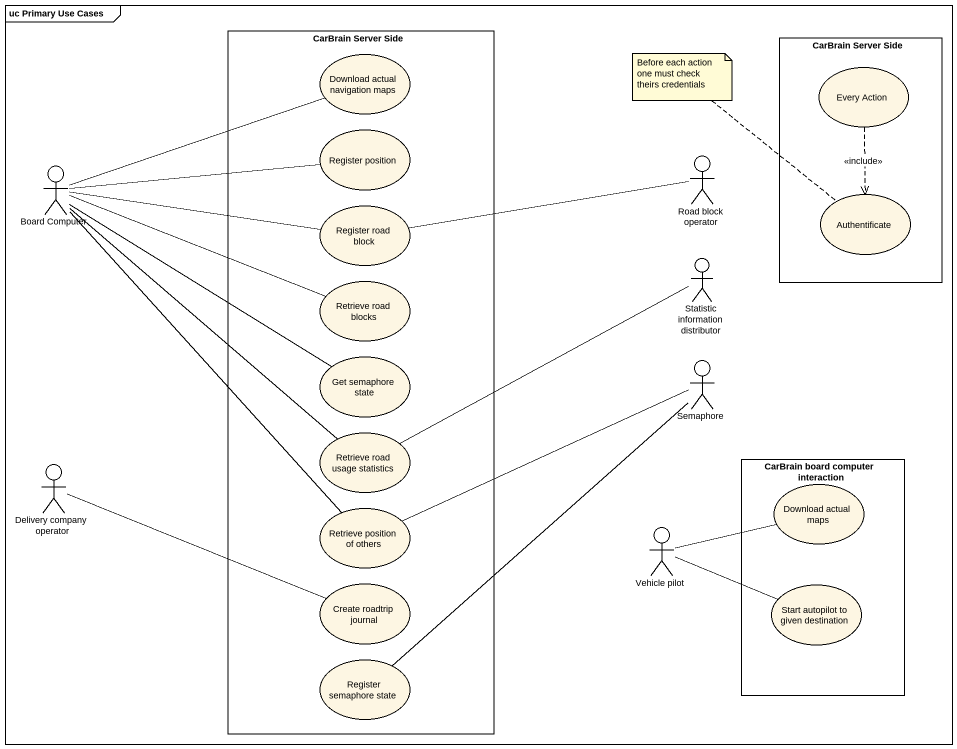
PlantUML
@startuml
mainframe uc Primary Use Cases
rectangle "CarBrain Server Side" as CarBrain_Server_Side {
  usecase "Download actual navigation maps" as Download_actual_navigation
  usecase "Register position" as Register_position
  usecase "Register road block" as Register_road_block
  usecase "Retrieve road blocks" as Retrieve_road_blocks
  usecase "Get semaphore state" as Get_semaphore_state
  usecase "Retrieve road usage statistics" as Retrieve_road_usage
  usecase "Retrieve position of others" as Retrieve_position_of_others
  usecase "Create roadtrip journal" as Create_roadtrip_journal
  usecase "Register semaphore state" as Register_semaphore_state
}
rectangle "CarBrain Server Side" as CarBrain_Server_Side_2 {
  usecase "Every Action" as Every_Action
  usecase Authentificate
}
actor "Road block operator" as Road_block_operator
actor "Board Computer" as Board_Computer
actor "Statistic information distributor" as Statistic_information
actor Semaphore
actor "Delivery company operator" as Delivery_company_operator
rectangle "CarBrain board computer interaction" as CarBrain_board_computer {
  usecase "Download actual maps" as Download_actual_maps
  usecase "Start autopilot to given destination" as Start_autopilot_to_given
}
actor "Vehicle pilot" as Vehicle_pilot
Every_Action ..> Authentificate : <<include>>
Road_block_operator -left- Register_road_block
Board_Computer -right- Download_actual_navigation
Board_Computer -right- Register_position
Board_Computer -right- Register_road_block
Board_Computer -right- Retrieve_road_blocks
Board_Computer -- Retrieve_road_usage
Board_Computer -- Retrieve_position_of_others
Statistic_information -left- Retrieve_road_usage
Get_semaphore_state -left- Board_Computer
Semaphore -left- Retrieve_position_of_others
Delivery_company_operator -right- Create_roadtrip_journal
Vehicle_pilot -right- Download_actual_maps
Vehicle_pilot -right- Start_autopilot_to_given
Register_semaphore_state -up- Semaphore
note top of Authentificate : Before each action one must check theirs credentials
@enduml
